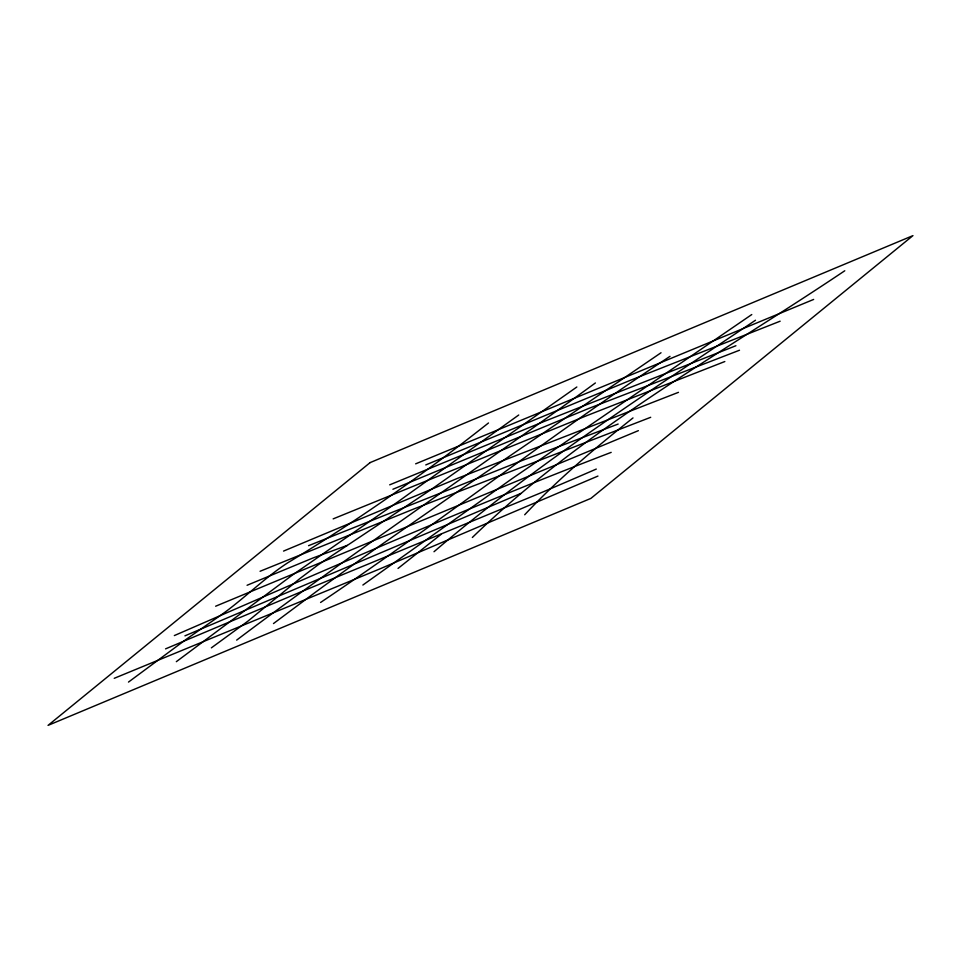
<?xml version="1.0" encoding="UTF-8"?>
<svg xmlns="http://www.w3.org/2000/svg" width="961" height="961" viewBox="0 0 961 961"><rect width="100%" height="100%" fill="white"/><g stroke="black" fill="none" stroke-linecap="round" stroke-linejoin="round"><path stroke-width="1.44" d="M524.694 514.772C557.824 479.347 595.087 448.066 632.999 417.927M472.356 537.475C582.474 430.444 718.131 355.738 844.779 270.762M434 551.734C534.388 465.592 645.996 393.962 755.502 320.229M398.034 568.419L441.015 534.388M488.488 422.972C424.474 473.617 357.636 520.586 287.771 562.774C266.365 576.744 248.046 594.703 227.757 610.139A125.278 16.998 -28 0 1 221.27 614.848L186.422 639.161L128.486 682.082M176.331 661.673L292.192 575.231L370.009 521.15A1431.013 194.206 -28 0 0 399.115 500.945L518.724 415.008M273.489 623.557L315.869 591.916A1605.711 217.919 -28 0 1 378.057 547.013L465.472 486.194L661.024 352.759M236.658 640.122C354.092 551.434 476.56 469.749 595.388 382.959M576.84 386.995L429.615 490.578L317.995 564.936L299.327 579.015L247.998 621.094L211.36 647.858M320.578 602.463C438.865 522.976 551.025 434.828 669.997 356.351M362.874 585.033L512.321 478.482L751.778 314.547M174.337 635.569C319.184 572.732 463.719 508.886 611.184 452.367M597.946 476.067L379.607 569.008L114.239 678.31M520.85 493.425L184.932 635.846M425.771 464.92L630.344 380.304L780.152 321.19M283.543 551.085L457.676 478.29L678.466 392.34M165.556 648.867L303.304 590.871L542.953 491.96A1606.504 218.027 -28 0 0 596.3 469.064M247.073 585.273L313.19 557.897L347.305 545.38M215.636 606.223L638.368 430.66M392.905 489.257L588.769 408.437L739.502 350.236M389.698 484.837L543.638 421.663L735.922 345.732M260.071 571.278L413.674 509.042L650.705 417.302M415.657 463.839L813.655 299.436M333.155 518.88L586.138 415.909L724.822 361.54M308.553 545.68L523.132 460.139L618.151 424.053M370.117 462.601L48.05 725.375L590.883 498.399L912.95 235.625L370.117 462.601"/></g></svg>
